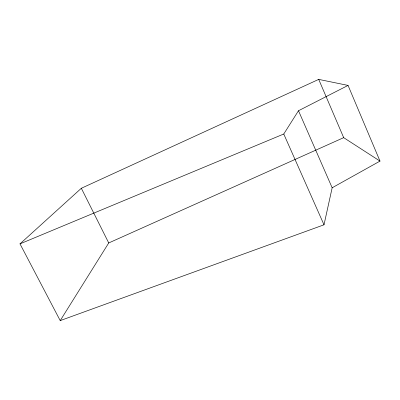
<?xml version="1.0" encoding="UTF-8"?>
<svg xmlns="http://www.w3.org/2000/svg" width="400" height="400" viewBox="0 0 400 400"><rect width="100%" height="100%" fill="white"/><g stroke="black" fill="none" stroke-linecap="round" stroke-linejoin="round"><path stroke-width="0.6" d="M348.06 85.42L318.715 79.39L81.34 188.27L20 243.865L60.21 320.61L324.005 224.805L332.16 187.78L298.49 110.735L348.06 85.42L380 161.105L332.16 187.78M60.21 320.61L108.73 242.955L343.685 137.655L380 161.105M20 243.865L283.76 134.01L298.49 110.735M81.34 188.27L108.73 242.955M283.76 134.01L324.005 224.805M318.715 79.39L343.685 137.655"/></g></svg>
